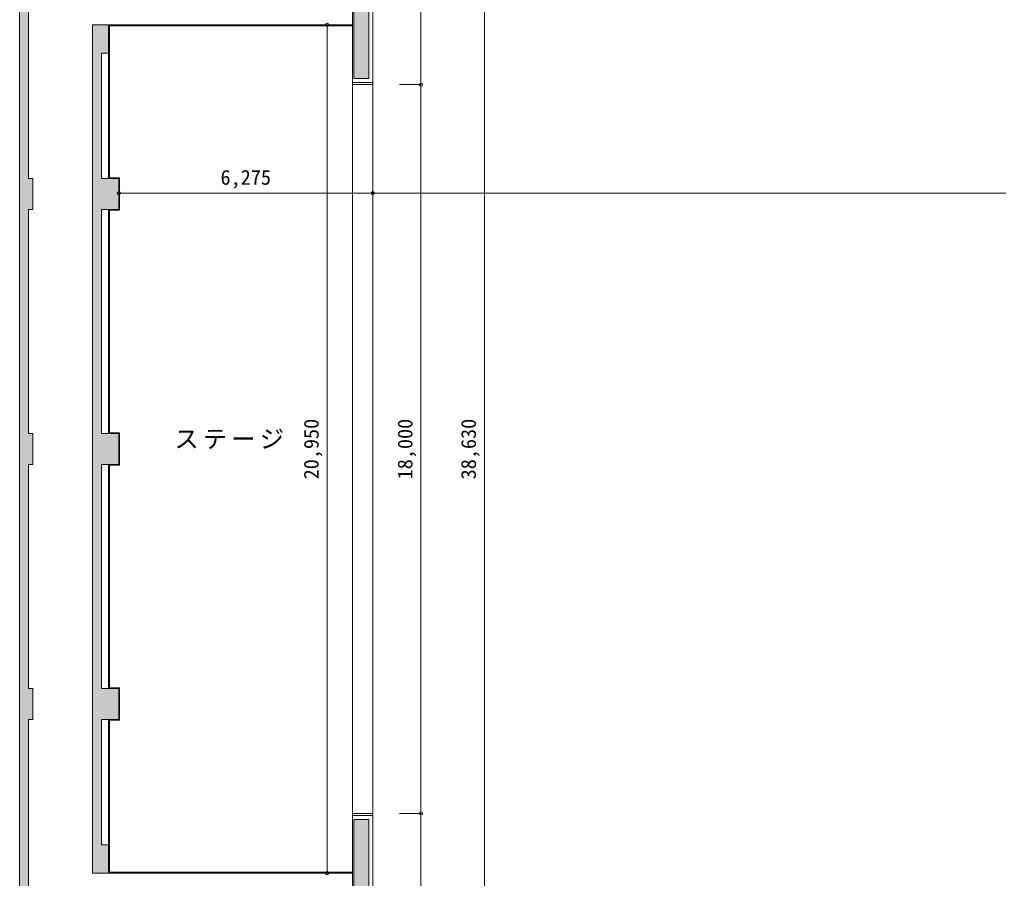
# Model space of a CAD drawing. Units: millimetres, scale not verified. Extents: x -41541 to 40812, y -111456 to -40681.
# Drawn here: x -41541 to -17365, y -81124 to -59909 of the extents above; entities that cross this region are included whole.
import ezdxf
from ezdxf.enums import TextEntityAlignment as Align

# ---------------------------------------------------------------- set-up
doc = ezdxf.new("R2010")
doc.units = ezdxf.units.MM
doc.header["$LTSCALE"] = 200
doc.header["$PDMODE"] = 32
doc.header["$PDSIZE"] = 80
doc.layers.add('0-1_躯体', color=7, linetype='Continuous', lineweight=9)
doc.layers.add('0-6_寸法', color=4, linetype='Continuous', lineweight=5)
doc.layers.add('0-4_室名', color=7, linetype='Continuous')
doc.styles.add('ＭＳ ゴシック', font='')
doc.styles.add('ＭＳ Ｐゴシック', font='')
doc.styles.get('ＭＳ ゴシック').set_extended_font_data('MS Gothic')
doc.styles.get('ＭＳ Ｐゴシック').set_extended_font_data('MS PGothic')

msp = doc.modelspace()

# ---------------------------------------------------------------- linework, layer by layer
at = {"layer": '0-1_躯体'}
for p, q in [((-32916.1, -61366.2), (-32916.1, -51171.2)), ((-32816.1, -51931.2), (-32816.1, -61454.9)), ((-41321.1, -58441.2), (-41321.1, -63836.2)), ((-33316.1, -58441.2), (-33316.1, -82591.2)), ((-33286.1, -61366.2), (-33286.1, -58441.2)), ((-39741.1, -60041.2), (-33316.1, -60041.2)), ((-39341.1, -60041.2), (-39341.1, -60741.2)), ((-39321.1, -60061.2), (-39321.1, -60741.2)), ((-39321.1, -60061.2), (-33316.1, -60061.2)), ((-39516.1, -60741.2), (-39516.1, -63836.2)), ((-39516.1, -60741.2), (-39341.1, -60741.2)), ((-39341.1, -60741.2), (-39341.1, -63836.2)), ((-39321.1, -60741.2), (-39321.1, -63816.2)), ((-33286.1, -61366.2), (-32916.1, -61366.2)), ((-32816.1, -61466.2), (-33316.1, -61466.2)), ((-32816.1, -61516.2), (-33316.1, -61516.2)), ((-32831.1, -61454.9), (-32816.1, -61454.9)), ((-32831.1, -61454.9), (-32831.1, -61466.2)), ((-32816.1, -61466.2), (-32816.1, -90241.2)), ((-39071.1, -63816.2), (-39321.1, -63816.2)), ((-41321.1, -63836.2), (-41216.1, -63836.2)), ((-41216.1, -63836.2), (-41216.1, -64596.2)), ((-39091.1, -63836.2), (-39516.1, -63836.2)), ((-39091.1, -63836.2), (-39091.1, -64596.2)), ((-41321.1, -64596.2), (-41216.1, -64596.2)), ((-39516.1, -70136.2), (-39516.1, -64596.2)), ((-39091.1, -64596.2), (-39516.1, -64596.2)), ((-39341.1, -64596.2), (-39341.1, -70136.2)), ((-39321.1, -64616.2), (-39321.1, -70116.2)), ((-41216.1, -70136.2), (-41216.1, -70896.2)), ((-39091.1, -70136.2), (-39516.1, -70136.2)), ((-39071.1, -70116.2), (-39321.1, -70116.2)), ((-39091.1, -70136.2), (-39091.1, -70896.2)), ((-41321.1, -70896.2), (-41216.1, -70896.2)), ((-41321.1, -70896.2), (-41321.1, -76436.2)), ((-39516.1, -76436.2), (-39516.1, -70896.2)), ((-39516.1, -70896.2), (-39516.1, -76436.2)), ((-41321.1, -76436.2), (-41216.1, -76436.2)), ((-41321.1, -76436.2), (-41216.1, -76436.2)), ((-41216.1, -76436.2), (-41216.1, -77196.2)), ((-41216.1, -77196.2), (-41216.1, -76436.2)), ((-39091.1, -76436.2), (-39516.1, -76436.2)), ((-39071.1, -76416.2), (-39321.1, -76416.2)), ((-39091.1, -76436.2), (-39091.1, -77196.2)), ((-39091.1, -77196.2), (-39091.1, -76436.2)), ((-39071.1, -76416.2), (-39071.1, -77216.2)), ((-41321.1, -77196.2), (-41216.1, -77196.2)), ((-41321.1, -82591.2), (-41321.1, -77196.2)), ((-41321.1, -77196.2), (-41216.1, -77196.2)), ((-39516.1, -80291.2), (-39516.1, -77196.2)), ((-39516.1, -80291.2), (-39516.1, -77196.2)), ((-39091.1, -77196.2), (-39516.1, -77196.2)), ((-39341.1, -80291.2), (-39341.1, -77196.2)), ((-39071.1, -77216.2), (-39321.1, -77216.2)), ((-32816.1, -79516.2), (-33316.1, -79516.2)), ((-32816.1, -79566.2), (-33316.1, -79566.2)), ((-33286.1, -79666.2), (-32916.1, -79666.2)), ((-33286.1, -79666.2), (-32916.1, -79666.2)), ((-33286.1, -79666.2), (-33286.1, -82591.2)), ((-32916.1, -79666.2), (-32916.1, -89076.2)), ((-32831.1, -79577.4), (-32831.1, -79566.2)), ((-32831.1, -79577.4), (-32816.1, -79577.4)), ((-39516.1, -80291.2), (-39341.1, -80291.2)), ((-39341.1, -80991.2), (-39341.1, -80291.2))]:
    msp.add_line(p, q, dxfattribs=at)
for points in [[(-41541.1, -57476.2), (-41541.1, -83556.2), (-39976.1, -83556.2)], [(-39741.1, -60041.2), (-39741.1, -80991.2), (-33316.1, -80991.2)], [(-39071.1, -63816.2), (-39071.1, -64616.2), (-39321.1, -64616.2)], [(-41321.1, -64596.2), (-41321.1, -70136.2), (-41216.1, -70136.2)], [(-41321.1, -76436.2), (-41321.1, -70896.2), (-41216.1, -70896.2)], [(-41321.1, -77196.2), (-41321.1, -82591.2), (-40751.1, -82591.2)], [(-39321.1, -77216.2), (-39321.1, -80971.2), (-33316.1, -80971.2)]]:
    msp.add_lwpolyline(points, dxfattribs=at)
at = {"layer": '0-1_躯体', "color": 9}
for points in [[(-33116.1, -54491.2), (-33116.1, -61366.2), (-32916.1, -54491.2), (-32916.1, -61366.2)], [(-41541.1, -57476.2), (-41541.1, -82591.2), (-41321.1, -57476.2), (-41321.1, -82591.2)], [(-33286.1, -61366.2), (-33116.1, -61366.2), (-33286.1, -57536.2), (-33116.1, -57536.2)], [(-39741.1, -80991.2), (-39516.1, -80991.2), (-39741.1, -60041.2), (-39516.1, -60041.2)], [(-39341.1, -60041.2), (-39516.1, -60041.2), (-39341.1, -60741.2), (-39516.1, -60741.2)], [(-41216.1, -63836.2), (-41321.1, -63836.2), (-41216.1, -64596.2), (-41321.1, -64596.2)], [(-39091.1, -63836.2), (-39516.1, -63836.2), (-39091.1, -64596.2), (-39516.1, -64596.2)], [(-41216.1, -70136.2), (-41321.1, -70136.2), (-41216.1, -70896.2), (-41321.1, -70896.2)], [(-39091.1, -70136.2), (-39571.9, -70136.2), (-39091.1, -70902.9), (-39571.9, -70902.9)], [(-41216.1, -76436.2), (-41321.1, -76436.2), (-41216.1, -77196.2), (-41321.1, -77196.2)], [(-39091.1, -76436.2), (-39585.5, -76436.2), (-39091.1, -77197.7), (-39585.5, -77197.7)], [(-32916.1, -79666.2), (-33286.1, -79666.2), (-32916.1, -85886.2), (-33286.1, -85886.2)], [(-39341.1, -80291.2), (-39600.2, -80291.2), (-39341.1, -80976.6), (-39600.2, -80976.6)], [(-39341.1, -80991.2), (-39341.1, -80291.2), (-39516.1, -80991.2), (-39516.1, -80291.2)]]:
    msp.add_solid(points, dxfattribs=at)
at = {"layer": '0-1_躯体'}
msp.add_solid([(-39091.1, -77197.7), (-39091.1, -77196.2), (-39516.1, -77197.7), (-39516.1, -77196.2)], dxfattribs=at)
at = {"layer": '0-6_寸法'}
for p, q in [((-30059.3, -51201.2), (-30059.3, -89831.2)), ((-31627.3, -61516.2), (-31627.3, -51701.2)), ((-33944.2, -60041.2), (-33944.2, -80991.2)), ((-31627.3, -61516.2), (-32154.6, -61516.2)), ((-31627.3, -79516.2), (-31627.3, -61516.2)), ((-39091.1, -64199.2), (-32816.1, -64199.2)), ((-32816.1, -64199.3), (20783.9, -64199.3)), ((-31627.3, -79516.2), (-32154.6, -79516.2)), ((-31627.3, -89331.2), (-31627.3, -79516.2))]:
    msp.add_line(p, q, dxfattribs=at)
for p in [(-33944.2, -60041.2), (-31627.3, -61516.2), (-39091.1, -64199.2), (-32816.1, -64199.2), (-32816.1, -64199.3), (-31627.3, -79516.2), (-33944.2, -80991.2)]:
    msp.add_point(p, dxfattribs=at)

# ---------------------------------------------------------------- texts
at = {"layer": '0-4_室名', "insert": (-37716.1, -70516.2), "char_height": 439.9, "attachment_point": 7, "style": 'ＭＳ Ｐゴシック'}
msp.add_mtext('\\T1.17;ステージ', dxfattribs=at)
at = {"layer": '0-6_寸法', "style": 'ＭＳ ゴシック'}
msp.add_text('6,275', height=366.6, dxfattribs=at).set_placement((-36578.6, -64099.2), align=Align.BOTTOM_LEFT)
for s, p in [('20,950', (-34044.2, -71266.2)), ('18,000', (-31727.3, -71266.2)), ('38,630', (-30159.3, -71266.2))]:
    msp.add_text(s, height=366.6, rotation=90, dxfattribs=at).set_placement(p, align=Align.BOTTOM_LEFT)

# ---------------------------------------------------------------- next in the draw order: wipeouts: each hides what was drawn before it
msp.add_wipeout([(-39091.1, -70902.9), (-39091.1, -70896.2), (-39516.1, -70896.2), (-39516.1, -70902.9)])

# ---------------------------------------------------------------- next in the draw order: linework, layer by layer
at = {"layer": '0-1_躯体'}
for p, q in [((-39091.1, -70896.2), (-39516.1, -70896.2)), ((-39341.1, -70896.2), (-39341.1, -76436.2)), ((-39321.1, -70916.2), (-39321.1, -76416.2))]:
    msp.add_line(p, q, dxfattribs=at)
msp.add_lwpolyline([(-39071.1, -70116.2), (-39071.1, -70916.2), (-39321.1, -70916.2)], dxfattribs=at)

doc.saveas('drawing.dxf')
